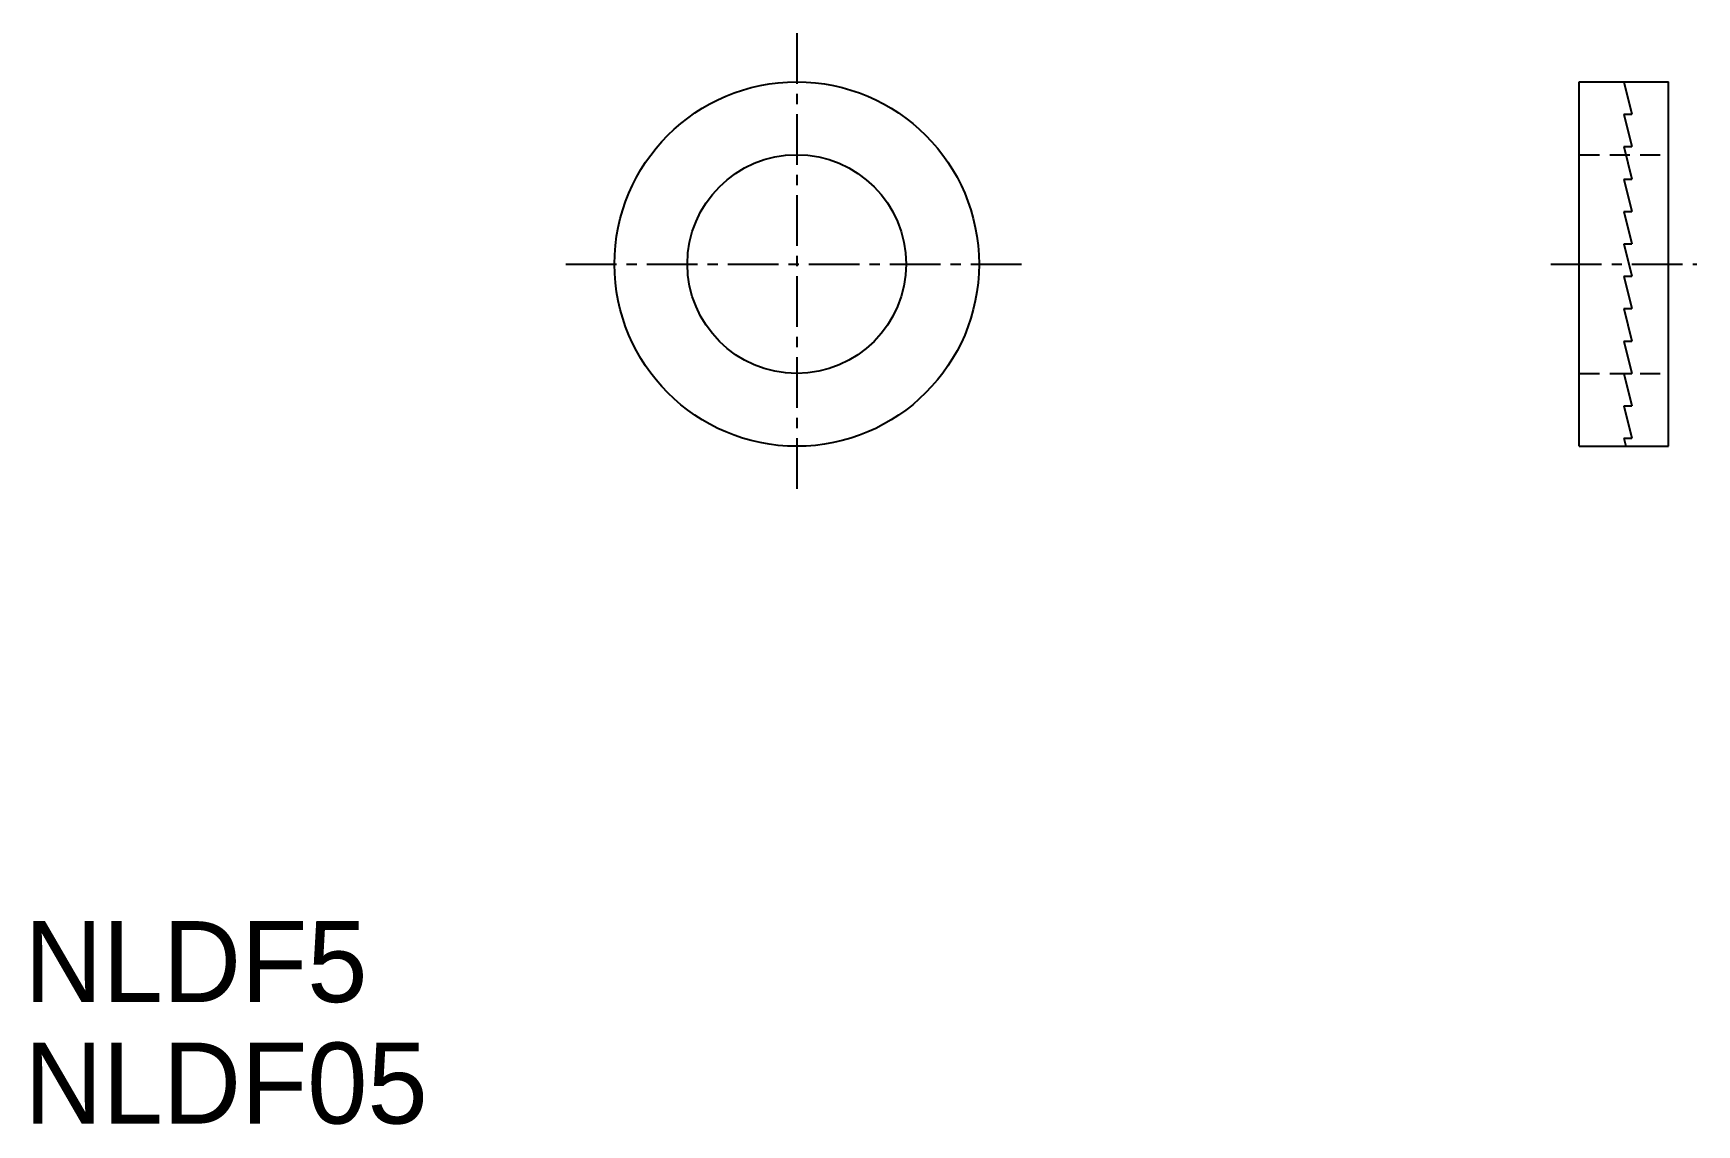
# Model space of a CAD drawing. Extents: x 2.2 to 43.3, y -1 to 25.9.
import ezdxf

# ---------------------------------------------------------------- set-up
doc = ezdxf.new("R2010")
doc.units = 0
doc.linetypes.add('CENTER', pattern=[2, 1.25, -0.25, 0.25, -0.25])
doc.linetypes.add('DASHED', pattern=[0.75, 0.5, -0.25])
doc.layers.get('0').update_dxf_attribs({"linetype": 'CONTINUOUS'})
doc.layers.add('CENTER', color=1, linetype='CENTER')

msp = doc.modelspace()

# ---------------------------------------------------------------- linework, layer by layer
at = {"color": 7, "linetype": 'CONTINUOUS'}
for p, q in [((40.393, 15.746), (40.393, 24.746)), ((40.393, 24.746), (42.593, 24.746)), ((41.493, 24.746), (41.693, 23.946)), ((42.593, 15.746), (42.593, 24.746)), ((41.493, 23.946), (41.693, 23.946)), ((41.493, 23.946), (41.693, 23.146)), ((41.493, 23.146), (41.693, 23.146)), ((41.493, 23.146), (41.693, 22.346)), ((41.493, 22.346), (41.693, 22.346)), ((41.493, 22.346), (41.693, 21.546)), ((41.493, 21.546), (41.693, 21.546)), ((41.493, 21.546), (41.693, 20.746)), ((41.493, 20.746), (41.693, 20.746)), ((41.493, 20.746), (41.693, 19.946)), ((42.593, 20.246), (42.593, 20.246)), ((41.493, 19.946), (41.693, 19.946)), ((41.493, 19.946), (41.693, 19.146)), ((41.493, 19.146), (41.693, 19.146)), ((41.493, 19.146), (41.693, 18.346)), ((41.493, 18.346), (41.693, 18.346)), ((41.493, 18.346), (41.693, 17.546)), ((41.493, 17.546), (41.693, 17.546)), ((41.493, 17.546), (41.693, 16.746)), ((41.493, 16.746), (41.693, 16.746)), ((41.493, 16.746), (41.693, 15.946)), ((40.393, 15.746), (42.593, 15.746)), ((41.493, 15.946), (41.693, 15.946)), ((41.493, 15.946), (41.543, 15.746))]:
    msp.add_line(p, q, dxfattribs=at)
at = {"color": 3, "linetype": 'DASHED'}
for p, q in [((40.393, 22.946), (42.593, 22.946)), ((40.393, 17.546), (42.593, 17.546))]:
    msp.add_line(p, q, dxfattribs=at)
at = {"color": 7, "linetype": 'CONTINUOUS'}
for radius in [4.5, 2.7]:
    msp.add_circle((21.071, 20.246), radius, dxfattribs=at)
at = {"layer": 'CENTER', "color": 1, "linetype": 'CENTER'}
for p, q in [((21.071, 25.946), (21.071, 14.546)), ((15.371, 20.246), (26.771, 20.246)), ((39.693, 20.246), (43.293, 20.246))]:
    msp.add_line(p, q, dxfattribs=at)

# ---------------------------------------------------------------- texts
at = {"color": 7, "linetype": 'CONTINUOUS'}
for s, p in [('NLDF5', (2, 2.022)), ('NLDF05', (2, -0.978))]:
    msp.add_text(s, height=2, dxfattribs=at).set_placement(p)

doc.saveas('drawing.dxf')
